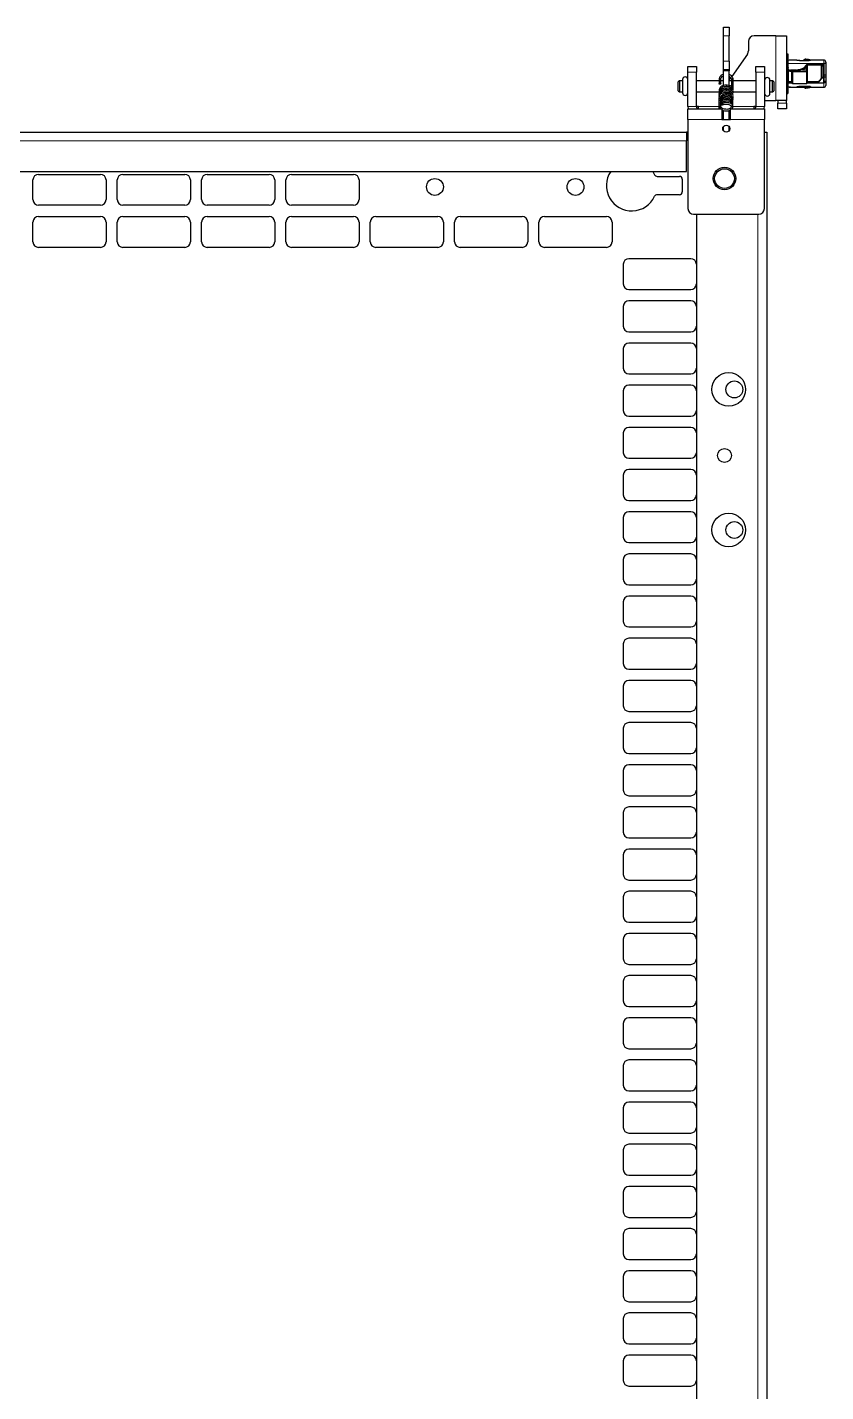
# Model space of a CAD drawing. Header units: millimetres. Extents: x -1039 to 1236, y -456 to 1988.
# Drawn here: x 908.2 to 1192.2, y 1392.1 to 1877.4 of the extents above; entities that cross this region are included whole.
import ezdxf

# ---------------------------------------------------------------- set-up
doc = ezdxf.new("R2010")
doc.units = ezdxf.units.MM

msp = doc.modelspace()

# ---------------------------------------------------------------- linework, layer by layer
at = {"color": 7, "linetype": 'Continuous', "lineweight": 25}
for p, q in [((1155.83, 1877.36), (1157.83, 1877.36)), ((1155.83, 1874.36), (1155.83, 1877.36)), ((1155.83, 1865.36), (1155.83, 1874.36)), ((1157.83, 1877.36), (1157.83, 1874.36)), ((1157.83, 1865.36), (1157.83, 1874.36)), ((1174.43, 1874.36), (1166.73, 1874.36)), ((1174.43, 1874.36), (1178.23, 1874.36)), ((1178.23, 1874.36), (1178.23, 1851.36)), ((1164.73, 1872.36), (1164.73, 1868.99)), ((1155.83, 1862.36), (1155.83, 1865.36)), ((1157.83, 1865.36), (1157.83, 1862.36)), ((1164.37, 1867.85), (1158.81, 1859.9)), ((1178.23, 1867.96), (1178.73, 1867.96)), ((1178.23, 1867.94), (1178.73, 1867.94)), ((1178.73, 1866.14), (1178.23, 1866.14)), ((1178.73, 1864.73), (1178.23, 1864.73)), ((1178.73, 1867.94), (1178.73, 1867.96)), ((1178.73, 1867.94), (1178.73, 1866.14)), ((1178.73, 1864.73), (1178.73, 1866.14)), ((1178.73, 1864.73), (1178.73, 1853.88)), ((1178.93, 1863.86), (1178.73, 1863.86)), ((1179.18, 1865.71), (1178.93, 1865.71)), ((1179.18, 1865.7), (1178.93, 1865.7)), ((1178.93, 1862.63), (1178.93, 1864.47)), ((1179.7, 1865.71), (1179.21, 1865.71)), ((1181.83, 1865.71), (1179.7, 1865.71)), ((1181.86, 1865.71), (1181.83, 1865.71)), ((1181.83, 1865.71), (1181.83, 1865.71)), ((1181.83, 1865.71), (1181.86, 1865.71)), ((1183.03, 1865.6), (1184.23, 1865.6)), ((1183.03, 1865.5), (1186.33, 1865.5)), ((1184.78, 1863.13), (1185.93, 1864.47)), ((1185.93, 1864.09), (1184.78, 1862.76)), ((1185.52, 1862.23), (1185.52, 1863.61)), ((1185.63, 1863.75), (1185.63, 1862.06)), ((1190.73, 1863.86), (1185.73, 1863.86)), ((1185.93, 1864.09), (1185.93, 1864.47)), ((1185.93, 1864.47), (1191.53, 1864.47)), ((1191.53, 1864.09), (1185.93, 1864.09)), ((1191.53, 1865.71), (1186.83, 1865.71)), ((1186.83, 1865.68), (1186.83, 1865.71)), ((1186.83, 1865.68), (1186.83, 1865.62)), ((1191.23, 1863.36), (1190.73, 1863.86)), ((1190.73, 1859.22), (1190.73, 1863.86)), ((1191.73, 1864.66), (1192.23, 1864.66)), ((1191.73, 1860.51), (1191.73, 1864.66)), ((1192.23, 1865.01), (1192.23, 1864.66)), ((1192.23, 1864.66), (1192.23, 1860.51)), ((1141.29, 1858.77), (1141.29, 1854.07)), ((1143.19, 1854.07), (1143.19, 1858.77)), ((1143.23, 1863.36), (1146.23, 1863.36)), ((1143.23, 1861.36), (1143.23, 1863.36)), ((1143.23, 1849.16), (1143.23, 1861.36)), ((1146.23, 1863.36), (1146.23, 1861.36)), ((1146.23, 1849.16), (1146.23, 1861.36)), ((1154.31, 1858.85), (1154.29, 1857.28)), ((1154.89, 1857.27), (1154.91, 1858.84)), ((1155.83, 1862.36), (1157.83, 1862.36)), ((1155.83, 1861.86), (1155.83, 1862.36)), ((1155.83, 1856.61), (1155.83, 1861.86)), ((1157.83, 1862.36), (1157.83, 1861.86)), ((1157.83, 1856.65), (1157.83, 1861.86)), ((1158.45, 1859.38), (1158.33, 1859.22)), ((1158.7, 1858.7), (1158.68, 1856.2)), ((1167.43, 1861.36), (1167.43, 1863.36)), ((1167.43, 1863.36), (1170.43, 1863.36)), ((1167.43, 1861.36), (1167.43, 1849.16)), ((1170.43, 1863.36), (1170.43, 1861.36)), ((1170.43, 1861.36), (1170.43, 1849.16)), ((1178.73, 1861.78), (1179.03, 1861.81)), ((1178.93, 1862.25), (1178.93, 1862.63)), ((1179.2, 1861.88), (1179.03, 1861.83)), ((1179.03, 1857.95), (1179.03, 1861.83)), ((1181.83, 1862.12), (1179.68, 1862.12)), ((1179.68, 1861.75), (1180.23, 1861.75)), ((1180.23, 1861.77), (1180.43, 1861.87)), ((1180.23, 1861.48), (1180.23, 1861.77)), ((1180.23, 1861.48), (1180.43, 1861.58)), ((1180.23, 1857.5), (1180.23, 1861.48)), ((1180.43, 1861.87), (1180.43, 1861.58)), ((1180.43, 1861.87), (1181.83, 1861.87)), ((1180.43, 1861.58), (1180.43, 1857.37)), ((1180.43, 1861.58), (1185.52, 1861.58)), ((1182.03, 1861.87), (1182.87, 1861.93)), ((1183.92, 1862.23), (1185.52, 1862.23)), ((1185.52, 1861.58), (1185.52, 1862.23)), ((1185.52, 1862.23), (1185.63, 1862.06)), ((1185.52, 1857.37), (1185.52, 1861.58)), ((1185.52, 1861.58), (1185.63, 1861.41)), ((1185.63, 1862.06), (1185.63, 1861.41)), ((1185.63, 1861.41), (1185.63, 1857.6)), ((1191.53, 1862.14), (1191.03, 1862.14)), ((1191.03, 1859.59), (1191.03, 1859.44)), ((1191.53, 1859.59), (1191.03, 1859.59)), ((1191.03, 1859.44), (1191.53, 1859.44)), ((1191.23, 1863.36), (1191.23, 1859.56)), ((1191.53, 1863.5), (1191.53, 1862.89)), ((1191.53, 1859.44), (1191.53, 1859.59)), ((1191.73, 1860.51), (1192.23, 1860.51)), ((1191.73, 1859.7), (1191.73, 1860.51)), ((1191.73, 1859.7), (1192.23, 1859.7)), ((1191.73, 1858.09), (1191.73, 1859.7)), ((1192.23, 1860.51), (1192.23, 1859.7)), ((1192.23, 1859.7), (1192.23, 1858.09)), ((1140.28, 1858.26), (1139.78, 1857.97)), ((1139.78, 1854.75), (1139.78, 1857.97)), ((1139.78, 1854.75), (1140.28, 1854.46)), ((1141.29, 1858.26), (1140.28, 1858.26)), ((1140.28, 1858.26), (1140.28, 1854.46)), ((1140.28, 1854.46), (1141.29, 1854.46)), ((1143.23, 1858.26), (1143.19, 1858.26)), ((1143.19, 1854.46), (1143.23, 1854.46)), ((1154.3, 1858.36), (1146.23, 1858.36)), ((1154.3, 1858.26), (1146.23, 1858.26)), ((1146.23, 1854.46), (1154.31, 1854.46)), ((1155.83, 1858.36), (1154.9, 1858.36)), ((1155.83, 1858.26), (1154.9, 1858.26)), ((1158.7, 1858.26), (1157.83, 1858.26)), ((1159.23, 1853.42), (1159.24, 1854)), ((1159.24, 1854.46), (1167.43, 1854.46)), ((1159.29, 1855.13), (1159.25, 1855.54)), ((1159.27, 1855.31), (1159.3, 1858.7)), ((1159.29, 1855.06), (1159.29, 1855.13)), ((1167.43, 1858.26), (1159.3, 1858.26)), ((1170.48, 1858.26), (1170.43, 1858.26)), ((1170.43, 1854.46), (1170.48, 1854.46)), ((1170.48, 1858.56), (1170.48, 1853.86)), ((1172.38, 1853.86), (1172.38, 1858.56)), ((1173.28, 1858.26), (1172.38, 1858.26)), ((1172.38, 1854.46), (1173.28, 1854.46)), ((1173.78, 1857.97), (1173.28, 1858.26)), ((1173.28, 1854.46), (1173.28, 1858.26)), ((1173.28, 1854.46), (1173.78, 1854.75)), ((1173.78, 1857.97), (1173.78, 1854.75)), ((1178.23, 1853.88), (1178.73, 1853.88)), ((1178.73, 1853.88), (1178.73, 1853.79)), ((1180.23, 1857.95), (1178.93, 1857.95)), ((1178.93, 1857.62), (1180.23, 1857.62)), ((1179.18, 1856.09), (1178.93, 1856.09)), ((1179.18, 1856.03), (1178.93, 1856.03)), ((1179.18, 1856.01), (1178.93, 1856.01)), ((1179.7, 1856.01), (1181.83, 1856.01)), ((1179.73, 1856.02), (1179.73, 1856.02)), ((1180.23, 1857.5), (1180.43, 1857.37)), ((1180.43, 1857.37), (1185.52, 1857.37)), ((1181.83, 1856.07), (1181.83, 1856.01)), ((1183.03, 1856.4), (1186.33, 1856.4)), ((1183.03, 1856.23), (1184.06, 1856.23)), ((1183.03, 1856.12), (1184.24, 1856.12)), ((1183.94, 1856.4), (1183.9, 1856.34)), ((1183.9, 1856.33), (1183.9, 1856.34)), ((1184.76, 1855.83), (1184.31, 1856.08)), ((1185.52, 1857.37), (1185.63, 1857.6)), ((1189.53, 1857.95), (1185.63, 1857.95)), ((1185.63, 1857.62), (1189.53, 1857.62)), ((1186.83, 1856.23), (1186.83, 1856.13)), ((1186.83, 1856.01), (1186.83, 1856.13)), ((1186.83, 1856.01), (1191.53, 1856.01)), ((1189.53, 1857.95), (1189.53, 1857.62)), ((1189.53, 1857.62), (1191.53, 1857.62)), ((1191.53, 1857.95), (1191.53, 1858.61)), ((1192.23, 1858.09), (1191.73, 1858.09)), ((1192.23, 1858.09), (1192.23, 1856.71)), ((1147.03, 1849.16), (1146.23, 1849.16)), ((1147.03, 1848.36), (1147.03, 1849.16)), ((1154.34, 1849.39), (1154.24, 1848.98)), ((1154.84, 1848.94), (1154.89, 1849.14)), ((1155.07, 1852.5), (1154.93, 1852.69)), ((1166.63, 1849.16), (1166.63, 1848.36)), ((1167.43, 1849.16), (1166.63, 1849.16)), ((1170.43, 1851.36), (1174.43, 1851.36)), ((1178.23, 1851.36), (1174.43, 1851.36)), ((1175.23, 1851.36), (1175.23, 1850.36)), ((1175.23, 1848.36), (1175.23, 1850.36)), ((1178.23, 1853.79), (1178.73, 1853.79)), ((1178.23, 1853.76), (1178.73, 1853.76)), ((1178.23, 1850.36), (1178.23, 1851.36)), ((1178.23, 1850.36), (1178.23, 1848.36)), ((1178.73, 1853.79), (1178.73, 1853.76)), ((1143.23, 1844.56), (1143.23, 1848.36)), ((1143.23, 1848.36), (1155.33, 1848.36)), ((1143.23, 1844.56), (1143.23, 1812.86)), ((1154.24, 1848.98), (1154.23, 1848.92)), ((1154.83, 1848.87), (1154.84, 1848.94)), ((1155.33, 1848.36), (1155.33, 1844.56)), ((1155.83, 1845.36), (1155.33, 1845.36)), ((1155.33, 1844.56), (1158.33, 1844.56)), ((1155.83, 1844.56), (1155.83, 1847.75)), ((1157.83, 1844.56), (1157.83, 1847.72)), ((1158.33, 1845.36), (1157.83, 1845.36)), ((1158.33, 1848.36), (1170.43, 1848.36)), ((1158.33, 1844.56), (1158.33, 1848.36)), ((1170.43, 1848.36), (1170.43, 1844.56)), ((1170.43, 1812.86), (1170.43, 1844.56)), ((1178.23, 1848.36), (1175.23, 1848.36)), ((313.73, 1840.07), (1142.73, 1840.07)), ((1142.73, 1840.07), (1142.73, 1836.97)), ((1143.23, 1840.06), (1142.73, 1840.06)), ((1155.83, 1840.56), (1155.83, 1842.06)), ((1157.83, 1840.56), (1157.83, 1842.06)), ((1170.43, 1840.06), (1171.23, 1840.06)), ((1171.23, 1840.06), (1171.23, -242.94)), ((1142.73, 1826.07), (1142.73, 1836.97)), ((313.73, 1826.07), (1142.73, 1826.07)), ((912.23, 1825.06), (934.23, 1825.06)), ((942.23, 1825.06), (964.23, 1825.06)), ((972.23, 1825.06), (994.23, 1825.06)), ((1002.23, 1825.06), (1024.23, 1825.06)), ((1130.71, 1826.07), (1131.38, 1824.9)), ((910.23, 1816.06), (910.23, 1823.06)), ((936.23, 1823.06), (936.23, 1816.06)), ((940.23, 1816.06), (940.23, 1823.06)), ((966.23, 1823.06), (966.23, 1816.06)), ((970.23, 1816.06), (970.23, 1823.06)), ((996.23, 1823.06), (996.23, 1816.06)), ((1000.23, 1816.06), (1000.23, 1823.06)), ((1026.23, 1823.06), (1026.23, 1816.06)), ((1132.28, 1824.32), (1140.23, 1824.32)), ((1141.23, 1823.32), (1141.23, 1818.82)), ((1140.23, 1817.82), (1132.28, 1817.82)), ((934.23, 1814.06), (912.23, 1814.06)), ((964.23, 1814.06), (942.23, 1814.06)), ((994.23, 1814.06), (972.23, 1814.06)), ((1024.23, 1814.06), (1002.23, 1814.06)), ((1145.23, 1810.86), (1168.43, 1810.86)), ((1146.23, 1810.86), (1146.23, -242.94)), ((910.23, 1801.06), (910.23, 1808.06)), ((912.23, 1810.06), (934.23, 1810.06)), ((936.23, 1808.06), (936.23, 1801.06)), ((940.23, 1801.06), (940.23, 1808.06)), ((942.23, 1810.06), (964.23, 1810.06)), ((966.23, 1808.06), (966.23, 1801.06)), ((970.23, 1801.06), (970.23, 1808.06)), ((972.23, 1810.06), (994.23, 1810.06)), ((996.23, 1808.06), (996.23, 1801.06)), ((1000.23, 1801.06), (1000.23, 1808.06)), ((1002.23, 1810.06), (1024.23, 1810.06)), ((1026.23, 1808.06), (1026.23, 1801.06)), ((1030.23, 1801.06), (1030.23, 1808.06)), ((1032.23, 1810.06), (1054.23, 1810.06)), ((1056.23, 1808.06), (1056.23, 1801.06)), ((1060.23, 1801.06), (1060.23, 1808.06)), ((1062.23, 1810.06), (1084.23, 1810.06)), ((1086.23, 1808.06), (1086.23, 1801.06)), ((1090.23, 1801.06), (1090.23, 1808.06)), ((1092.23, 1810.06), (1114.23, 1810.06)), ((1116.23, 1808.06), (1116.23, 1801.06)), ((934.23, 1799.06), (912.23, 1799.06)), ((964.23, 1799.06), (942.23, 1799.06)), ((994.23, 1799.06), (972.23, 1799.06)), ((1024.23, 1799.06), (1002.23, 1799.06)), ((1054.23, 1799.06), (1032.23, 1799.06)), ((1084.23, 1799.06), (1062.23, 1799.06)), ((1114.23, 1799.06), (1092.23, 1799.06)), ((1120.23, 1793.06), (1120.23, 1786.06)), ((1144.23, 1795.06), (1122.23, 1795.06)), ((1122.23, 1784.06), (1144.23, 1784.06)), ((1120.23, 1778.06), (1120.23, 1771.06)), ((1144.23, 1780.06), (1122.23, 1780.06)), ((1122.23, 1769.06), (1144.23, 1769.06)), ((1120.23, 1763.06), (1120.23, 1756.06)), ((1144.23, 1765.06), (1122.23, 1765.06)), ((1122.23, 1754.06), (1144.23, 1754.06)), ((1120.23, 1748.06), (1120.23, 1741.06)), ((1144.23, 1750.06), (1122.23, 1750.06)), ((1122.23, 1739.06), (1144.23, 1739.06)), ((1120.23, 1733.06), (1120.23, 1726.06)), ((1144.23, 1735.06), (1122.23, 1735.06)), ((1122.23, 1724.06), (1144.23, 1724.06)), ((1120.23, 1718.06), (1120.23, 1711.06)), ((1144.23, 1720.06), (1122.23, 1720.06)), ((1122.23, 1709.06), (1144.23, 1709.06)), ((1144.23, 1705.06), (1122.23, 1705.06)), ((1120.23, 1703.06), (1120.23, 1696.06)), ((1122.23, 1694.06), (1144.23, 1694.06)), ((1144.23, 1690.06), (1122.23, 1690.06)), ((1120.23, 1688.06), (1120.23, 1681.06)), ((1122.23, 1679.06), (1144.23, 1679.06)), ((1144.23, 1675.06), (1122.23, 1675.06)), ((1120.23, 1673.06), (1120.23, 1666.06)), ((1122.23, 1664.06), (1144.23, 1664.06)), ((1144.23, 1660.06), (1122.23, 1660.06)), ((1120.23, 1658.06), (1120.23, 1651.06)), ((1122.23, 1649.06), (1144.23, 1649.06)), ((1120.23, 1643.06), (1120.23, 1636.06)), ((1144.23, 1645.06), (1122.23, 1645.06)), ((1122.23, 1634.06), (1144.23, 1634.06)), ((1120.23, 1628.06), (1120.23, 1621.06)), ((1144.23, 1630.06), (1122.23, 1630.06)), ((1122.23, 1619.06), (1144.23, 1619.06)), ((1120.23, 1613.06), (1120.23, 1606.06)), ((1144.23, 1615.06), (1122.23, 1615.06)), ((1122.23, 1604.06), (1144.23, 1604.06)), ((1120.23, 1598.06), (1120.23, 1591.06)), ((1144.23, 1600.06), (1122.23, 1600.06)), ((1122.23, 1589.06), (1144.23, 1589.06)), ((1120.23, 1583.06), (1120.23, 1576.06)), ((1144.23, 1585.06), (1122.23, 1585.06)), ((1122.23, 1574.06), (1144.23, 1574.06)), ((1120.23, 1568.06), (1120.23, 1561.06)), ((1144.23, 1570.06), (1122.23, 1570.06)), ((1122.23, 1559.06), (1144.23, 1559.06)), ((1120.23, 1553.06), (1120.23, 1546.06)), ((1144.23, 1555.06), (1122.23, 1555.06)), ((1122.23, 1544.06), (1144.23, 1544.06)), ((1144.23, 1540.06), (1122.23, 1540.06)), ((1120.23, 1538.06), (1120.23, 1531.06)), ((1122.23, 1529.06), (1144.23, 1529.06)), ((1144.23, 1525.06), (1122.23, 1525.06)), ((1120.23, 1523.06), (1120.23, 1516.06)), ((1122.23, 1514.06), (1144.23, 1514.06)), ((1144.23, 1510.06), (1122.23, 1510.06)), ((1120.23, 1508.06), (1120.23, 1501.06)), ((1122.23, 1499.06), (1144.23, 1499.06)), ((1144.23, 1495.06), (1122.23, 1495.06)), ((1120.23, 1493.06), (1120.23, 1486.06)), ((1122.23, 1484.06), (1144.23, 1484.06)), ((1120.23, 1478.06), (1120.23, 1471.06)), ((1144.23, 1480.06), (1122.23, 1480.06)), ((1122.23, 1469.06), (1144.23, 1469.06)), ((1120.23, 1463.06), (1120.23, 1456.06)), ((1144.23, 1465.06), (1122.23, 1465.06)), ((1122.23, 1454.06), (1144.23, 1454.06)), ((1120.23, 1448.06), (1120.23, 1441.06)), ((1144.23, 1450.06), (1122.23, 1450.06)), ((1122.23, 1439.06), (1144.23, 1439.06)), ((1120.23, 1433.06), (1120.23, 1426.06)), ((1144.23, 1435.06), (1122.23, 1435.06)), ((1122.23, 1424.06), (1144.23, 1424.06)), ((1120.23, 1418.06), (1120.23, 1411.06)), ((1144.23, 1420.06), (1122.23, 1420.06)), ((1122.23, 1409.06), (1144.23, 1409.06)), ((1120.23, 1403.06), (1120.23, 1396.06)), ((1144.23, 1405.06), (1122.23, 1405.06)), ((1122.23, 1394.06), (1144.23, 1394.06))]:
    msp.add_line(p, q, dxfattribs=at)
at = {"color": 8, "linetype": 'Continuous', "lineweight": 18}
for p, q in [((1157.83, 1874.36), (1155.83, 1874.36)), ((1174.43, 1874.36), (1174.43, 1851.36)), ((1155.83, 1865.36), (1157.83, 1865.36)), ((1178.93, 1865.7), (1178.93, 1864.47)), ((1178.93, 1864.47), (1185.93, 1864.47)), ((1179.18, 1865.7), (1179.18, 1865.71)), ((1183.03, 1865.6), (1183.03, 1865.5)), ((1184.31, 1865.64), (1184.39, 1865.5)), ((1191.53, 1863.77), (1190.82, 1863.77)), ((1191.53, 1864.47), (1191.53, 1865.71)), ((1191.53, 1863.77), (1191.53, 1864.09)), ((1146.23, 1861.36), (1143.23, 1861.36)), ((1157.83, 1861.86), (1155.83, 1861.86)), ((1170.43, 1861.36), (1167.43, 1861.36)), ((1179.68, 1862.12), (1179.68, 1861.75)), ((1181.83, 1861.87), (1181.83, 1862.12)), ((1182.03, 1862.14), (1182.03, 1861.87)), ((1184.78, 1862.76), (1184.78, 1863.13)), ((1158.8, 1854.97), (1158.83, 1854.95)), ((1178.93, 1857.62), (1178.93, 1856.09)), ((1178.93, 1856.03), (1178.93, 1856.01)), ((1179.18, 1856.03), (1179.18, 1856.09)), ((1183.03, 1856.4), (1183.03, 1856.23)), ((1191.53, 1856.01), (1191.53, 1857.62)), ((1146.23, 1849.16), (1143.23, 1849.16)), ((1154.26, 1849.16), (1147.03, 1849.16)), ((1166.63, 1849.16), (1159.23, 1849.16)), ((1167.43, 1849.16), (1170.43, 1849.16)), ((1175.23, 1850.36), (1178.23, 1850.36)), ((1155.33, 1844.56), (1143.23, 1844.56)), ((1154.52, 1848.38), (1154.63, 1848.36)), ((1170.43, 1844.56), (1158.33, 1844.56)), ((313.73, 1836.97), (1142.73, 1836.97)), ((1168.13, 1810.86), (1168.13, -242.94))]:
    msp.add_line(p, q, dxfattribs=at)
at = {"color": 7, "linetype": 'Continuous', "lineweight": 25, "flags": 128}
for points in [[(1178.73, 1864.12), (1178.79, 1864.1), (1178.93, 1864.09)], [(1191.53, 1864.47), (1191.67, 1864.46), (1191.73, 1864.44)], [(1191.73, 1863.38), (1191.73, 1863.4), (1191.72, 1863.42), (1191.7, 1863.44), (1191.67, 1863.46), (1191.64, 1863.48), (1191.61, 1863.49), (1191.57, 1863.5), (1191.53, 1863.5)], [(1154.6, 1857.46), (1154.72, 1857.44), (1154.81, 1857.4), (1154.87, 1857.34), (1154.89, 1857.26), (1154.86, 1857.19), (1154.79, 1857.14), (1154.69, 1857.1), (1154.58, 1857.09), (1154.46, 1857.11), (1154.37, 1857.15), (1154.31, 1857.21), (1154.29, 1857.28), (1154.32, 1857.35), (1154.39, 1857.41), (1154.49, 1857.45), (1154.6, 1857.46)], [(1158.87, 1855.23), (1158.96, 1855.22), (1159.07, 1855.25), (1159.17, 1855.31), (1159.23, 1855.4), (1159.25, 1855.49), (1159.23, 1855.58), (1159.17, 1855.64), (1159.07, 1855.69), (1158.96, 1855.69), (1158.96, 1855.69)], [(1178.73, 1857.93), (1178.79, 1857.94), (1178.93, 1857.95)], [(1191.73, 1858.35), (1191.73, 1858.33), (1191.72, 1858.3), (1191.7, 1858.28), (1191.67, 1858.26), (1191.64, 1858.25), (1191.61, 1858.24), (1191.57, 1858.23), (1191.53, 1858.23)], [(1143.23, 1849.16), (1143.3, 1848.42), (1143.32, 1848.36)], [(1159.17, 1849.87), (1159.24, 1850.19), (1159.02, 1850.78), (1158.58, 1851.21), (1158.13, 1851.45), (1157.49, 1851.62), (1156.56, 1851.65), (1155.97, 1851.52), (1155.33, 1851.21), (1155.03, 1850.96), (1154.82, 1850.63), (1154.75, 1850.3), (1154.79, 1850.06), (1154.79, 1850.06)], [(1156.85, 1853.13), (1156.85, 1853.17), (1156.85, 1853.23)], [(1170.35, 1848.36), (1170.36, 1848.42), (1170.43, 1849.16)]]:
    msp.add_lwpolyline(points, dxfattribs=at)
at = {"color": 8, "linetype": 'Continuous', "lineweight": 18, "flags": 128}
for points in [[(1154.31, 1858.85), (1154.31, 1858.85), (1154.33, 1858.92), (1154.4, 1858.98), (1154.5, 1859.02), (1154.62, 1859.03)], [(1154.62, 1859.03), (1154.73, 1859.01), (1154.83, 1858.97), (1154.89, 1858.9), (1154.91, 1858.84)], [(1159.01, 1858.88), (1158.9, 1858.87), (1158.8, 1858.84), (1158.73, 1858.78), (1158.7, 1858.71), (1158.7, 1858.7)], [(1159.3, 1858.7), (1159.28, 1858.76), (1159.22, 1858.82), (1159.13, 1858.87), (1159.01, 1858.88)], [(1154.38, 1848.36), (1154.4, 1848.37), (1154.52, 1848.38)]]:
    msp.add_lwpolyline(points, dxfattribs=at)
at = {"color": 7, "linetype": 'Continuous', "lineweight": 25}
for centre, radius in [((1156.83, 1841.31), 1.25), ((1156.23, 1823.56), 4), ((1156.23, 1823.56), 3.5), ((1053.23, 1820.57), 3), ((1103.23, 1820.57), 3), ((1157.73, 1748.56), 6), ((1159.73, 1748.56), 3), ((1156.23, 1725.06), 2.5), ((1157.73, 1698.56), 6), ((1159.73, 1698.56), 3)]:
    msp.add_circle(centre, radius, dxfattribs=at)
for centre, radius, start, end in [((1166.73, 1872.36), 2, 90, 180), ((1162.73, 1868.99), 2, 325.008, 0), ((1178.93, 1865.91), 0.2, 180.0002, 270.0002), ((1178.93, 1865.9), 0.2, 180.0893, 270.0891), ((1178.91, 1864.65), 0.18, 189.6369, 277.1443), ((1191.53, 1865.01), 0.7, 0, 90), ((1191.55, 1863.92), 0.18, 9.6369, 97.1443), ((1191.56, 1863.6), 0.177, 13.4486, 98.9562), ((1142.24, 1858.77), 0.95, 0, 180), ((1156.69, 1860.36), 2, 304.796, 325.008), ((1171.43, 1858.56), 0.95, 0, 180), ((1179.58, 1862.78), 0.665, 193.4486, 278.9562), ((1179.58, 1862.41), 0.665, 193.4486, 278.9562), ((1181.83, 1863.23), 1.1, 269.9618, 280.1433), ((1142.24, 1854.07), 0.95, 180, 0), ((1171.43, 1853.86), 0.95, 180, 0), ((1178.9, 1857.44), 0.177, 81.0438, 166.5514), ((1178.93, 1855.9), 0.198, 89.5221, 179.514), ((1178.93, 1855.83), 0.2, 89.9109, 179.9107), ((1178.93, 1855.81), 0.2, 89.9998, 179.9998), ((1191.56, 1858.13), 0.177, 261.0438, 346.5514), ((1191.63, 1858.23), 0.62, 261.0438, 346.5514), ((1191.53, 1856.71), 0.7, 270, 0), ((1147.03, 1849.16), 0.8, 180, 270), ((1166.63, 1849.16), 0.8, 270, 0), ((912.23, 1823.06), 2, 90, 180), ((934.23, 1823.06), 2, 0, 90), ((942.23, 1823.06), 2, 90, 180), ((964.23, 1823.06), 2, 0, 90), ((972.23, 1823.06), 2, 90, 180), ((994.23, 1823.06), 2, 0, 90), ((1002.23, 1823.06), 2, 90, 180), ((1024.23, 1823.06), 2, 0, 90), ((1123.23, 1821.07), 9, 146.251, 334.8493), ((1132.28, 1825.32), 1, 205.1507, 270), ((1140.23, 1823.32), 1, 0, 90), ((912.23, 1816.06), 2, 180, 270), ((934.23, 1816.06), 2, 270, 0), ((942.23, 1816.06), 2, 180, 270), ((964.23, 1816.06), 2, 270, 0), ((972.23, 1816.06), 2, 180, 270), ((994.23, 1816.06), 2, 270, 0), ((1002.23, 1816.06), 2, 180, 270), ((1024.23, 1816.06), 2, 270, 0), ((1132.28, 1816.82), 1, 90, 154.8493), ((1140.23, 1818.82), 1, 270, 0), ((1145.23, 1812.86), 2, 180, 270), ((1168.43, 1812.86), 2, 270, 0), ((912.23, 1808.06), 2, 90, 180), ((934.23, 1808.06), 2, 0, 90), ((942.23, 1808.06), 2, 90, 180), ((964.23, 1808.06), 2, 0, 90), ((972.23, 1808.06), 2, 90, 180), ((994.23, 1808.06), 2, 0, 90), ((1002.23, 1808.06), 2, 90, 180), ((1024.23, 1808.06), 2, 0, 90), ((1032.23, 1808.06), 2, 90, 180), ((1054.23, 1808.06), 2, 0, 90), ((1062.23, 1808.06), 2, 90, 180), ((1084.23, 1808.06), 2, 0, 90), ((1092.23, 1808.06), 2, 90, 180), ((1114.23, 1808.06), 2, 0, 90), ((912.23, 1801.06), 2, 180, 270), ((934.23, 1801.06), 2, 270, 0), ((942.23, 1801.06), 2, 180, 270), ((964.23, 1801.06), 2, 270, 0), ((972.23, 1801.06), 2, 180, 270), ((994.23, 1801.06), 2, 270, 0), ((1002.23, 1801.06), 2, 180, 270), ((1024.23, 1801.06), 2, 270, 0), ((1032.23, 1801.06), 2, 180, 270), ((1054.23, 1801.06), 2, 270, 0), ((1062.23, 1801.06), 2, 180, 270), ((1084.23, 1801.06), 2, 270, 0), ((1092.23, 1801.06), 2, 180, 270), ((1114.23, 1801.06), 2, 270, 0), ((1122.23, 1793.06), 2, 90, 180), ((1144.23, 1793.06), 2, 0, 90), ((1122.23, 1786.06), 2, 180, 270), ((1144.23, 1786.06), 2, 270, 0), ((1122.23, 1778.06), 2, 90, 180), ((1144.23, 1778.06), 2, 0, 90), ((1122.23, 1771.06), 2, 180, 270), ((1144.23, 1771.06), 2, 270, 0), ((1122.23, 1763.06), 2, 90, 180), ((1144.23, 1763.06), 2, 0, 90), ((1122.23, 1756.06), 2, 180, 270), ((1144.23, 1756.06), 2, 270, 0), ((1122.23, 1748.06), 2, 90, 180), ((1144.23, 1748.06), 2, 0, 90), ((1122.23, 1741.06), 2, 180, 270), ((1144.23, 1741.06), 2, 270, 0), ((1122.23, 1733.06), 2, 90, 180), ((1144.23, 1733.06), 2, 0, 90), ((1122.23, 1726.06), 2, 180, 270), ((1144.23, 1726.06), 2, 270, 0), ((1122.23, 1718.06), 2, 90, 180), ((1144.23, 1718.06), 2, 0, 90), ((1122.23, 1711.06), 2, 180, 270), ((1144.23, 1711.06), 2, 270, 0), ((1122.23, 1703.06), 2, 90, 180), ((1144.23, 1703.06), 2, 0, 90), ((1122.23, 1696.06), 2, 180, 270), ((1144.23, 1696.06), 2, 270, 0), ((1122.23, 1688.06), 2, 90, 180), ((1144.23, 1688.06), 2, 0, 90), ((1122.23, 1681.06), 2, 180, 270), ((1144.23, 1681.06), 2, 270, 0), ((1122.23, 1673.06), 2, 90, 180), ((1144.23, 1673.06), 2, 0, 90), ((1122.23, 1666.06), 2, 180, 270), ((1144.23, 1666.06), 2, 270, 0), ((1122.23, 1658.06), 2, 90, 180), ((1144.23, 1658.06), 2, 0, 90), ((1122.23, 1651.06), 2, 180, 270), ((1144.23, 1651.06), 2, 270, 0), ((1122.23, 1643.06), 2, 90, 180), ((1144.23, 1643.06), 2, 0, 90), ((1122.23, 1636.06), 2, 180, 270), ((1144.23, 1636.06), 2, 270, 0), ((1122.23, 1628.06), 2, 90, 180), ((1144.23, 1628.06), 2, 0, 90), ((1122.23, 1621.06), 2, 180, 270), ((1144.23, 1621.06), 2, 270, 0), ((1122.23, 1613.06), 2, 90, 180), ((1144.23, 1613.06), 2, 0, 90), ((1122.23, 1606.06), 2, 180, 270), ((1144.23, 1606.06), 2, 270, 0), ((1122.23, 1598.06), 2, 90, 180), ((1144.23, 1598.06), 2, 0, 90), ((1122.23, 1591.06), 2, 180, 270), ((1144.23, 1591.06), 2, 270, 0), ((1122.23, 1583.06), 2, 90, 180), ((1144.23, 1583.06), 2, 0, 90), ((1122.23, 1576.06), 2, 180, 270), ((1144.23, 1576.06), 2, 270, 0), ((1122.23, 1568.06), 2, 90, 180), ((1144.23, 1568.06), 2, 0, 90), ((1122.23, 1561.06), 2, 180, 270), ((1144.23, 1561.06), 2, 270, 0), ((1122.23, 1553.06), 2, 90, 180), ((1144.23, 1553.06), 2, 0, 90), ((1122.23, 1546.06), 2, 180, 270), ((1144.23, 1546.06), 2, 270, 0), ((1122.23, 1538.06), 2, 90, 180), ((1144.23, 1538.06), 2, 0, 90), ((1122.23, 1531.06), 2, 180, 270), ((1144.23, 1531.06), 2, 270, 0), ((1122.23, 1523.06), 2, 90, 180), ((1144.23, 1523.06), 2, 0, 90), ((1122.23, 1516.06), 2, 180, 270), ((1144.23, 1516.06), 2, 270, 0), ((1122.23, 1508.06), 2, 90, 180), ((1144.23, 1508.06), 2, 0, 90), ((1122.23, 1501.06), 2, 180, 270), ((1144.23, 1501.06), 2, 270, 0), ((1122.23, 1493.06), 2, 90, 180), ((1144.23, 1493.06), 2, 0, 90), ((1122.23, 1486.06), 2, 180, 270), ((1144.23, 1486.06), 2, 270, 0), ((1122.23, 1478.06), 2, 90, 180), ((1144.23, 1478.06), 2, 0, 90), ((1122.23, 1471.06), 2, 180, 270), ((1144.23, 1471.06), 2, 270, 0), ((1122.23, 1463.06), 2, 90, 180), ((1144.23, 1463.06), 2, 0, 90), ((1122.23, 1456.06), 2, 180, 270), ((1144.23, 1456.06), 2, 270, 0), ((1122.23, 1448.06), 2, 90, 180), ((1144.23, 1448.06), 2, 0, 90), ((1122.23, 1441.06), 2, 180, 270), ((1144.23, 1441.06), 2, 270, 0), ((1122.23, 1433.06), 2, 90, 180), ((1144.23, 1433.06), 2, 0, 90), ((1122.23, 1426.06), 2, 180, 270), ((1144.23, 1426.06), 2, 270, 0), ((1122.23, 1418.06), 2, 90, 180), ((1144.23, 1418.06), 2, 0, 90), ((1122.23, 1411.06), 2, 180, 270), ((1144.23, 1411.06), 2, 270, 0), ((1122.23, 1403.06), 2, 90, 180), ((1144.23, 1403.06), 2, 0, 90), ((1122.23, 1396.06), 2, 180, 270), ((1144.23, 1396.06), 2, 270, 0)]:
    msp.add_arc(centre, radius, start, end, dxfattribs=at)
at = {"color": 8, "linetype": 'Continuous', "lineweight": 18}
for centre, radius, start, end in [((1159.06, 1855.15), 0.229, 291.7919, 352.7975), ((1151.17, 1853.61), 5.71, 355.3711, 1.0159), ((1154.51, 1848.93), 0.273, 182.9662, 275.045), ((1154.51, 1848.99), 0.273, 182.9398, 275.0476), ((1154.57, 1848.99), 0.269, 261.9044, 347.8166), ((1154.57, 1848.93), 0.269, 261.8434, 348.5152)]:
    msp.add_arc(centre, radius, start, end, dxfattribs=at)
at = {"color": 7, "linetype": 'Continuous', "lineweight": 25}
msp.add_ellipse((1181.83, 1862.05), major_axis=(0.75, 0), ratio=0.240455, start_param=4.712389, end_param=4.975032, dxfattribs=at)
for points, knots in [([(1179.7, 1865.71), (1179.7, 1865.71), (1179.69, 1865.71), (1179.62, 1865.71), (1179.48, 1865.7), (1179.32, 1865.7), (1179.22, 1865.7), (1179.18, 1865.7)], [0, 0, 0, 0, 0.019653, 0.287101, 0.553656, 0.820603, 1, 1, 1, 1]), ([(1183.03, 1865.5), (1182.9, 1865.5), (1182.63, 1865.51), (1182.27, 1865.57), (1182, 1865.64), (1181.85, 1865.69), (1181.84, 1865.7), (1181.83, 1865.71)], [0, 0, 0, 0, 0.2132377, 0.4264897, 0.6391595, 0.8495978, 1, 1, 1, 1]), ([(1181.9, 1865.71), (1181.95, 1865.7), (1182.06, 1865.68), (1182.37, 1865.64), (1182.7, 1865.61), (1182.93, 1865.6), (1183.03, 1865.6)], [0, 0, 0, 0, 0.270612, 0.537, 0.805108, 1, 1, 1, 1]), ([(1184.06, 1865.5), (1184.08, 1865.51), (1184.13, 1865.54), (1184.22, 1865.59), (1184.29, 1865.63), (1184.31, 1865.64)], [0, 0, 0, 0, 0.230769, 0.769777, 1, 1, 1, 1]), ([(1186.83, 1865.68), (1186.33, 1865.8), (1185.66, 1865.96), (1184.77, 1865.96), (1184.46, 1865.75), (1184.31, 1865.64)], [0, 0, 0, 0, 0.5876932, 0.7908183, 1, 1, 1, 1]), ([(1185.29, 1865.96), (1185.12, 1865.96), (1184.76, 1865.97), (1184.46, 1865.76), (1184.31, 1865.65)], [0, 0, 0, 0, 0.481496, 1, 1, 1, 1]), ([(1186.83, 1865.71), (1186.44, 1865.77), (1185.88, 1865.85), (1185.27, 1865.98), (1184.94, 1866), (1184.8, 1865.92), (1184.73, 1865.88)], [0, 0, 0, 0, 0.53039, 0.769058, 0.884473, 1, 1, 1, 1]), ([(1186.83, 1865.62), (1186.83, 1865.61), (1186.81, 1865.59), (1186.73, 1865.55), (1186.6, 1865.52), (1186.46, 1865.5), (1186.37, 1865.5), (1186.33, 1865.5)], [0, 0, 0, 0, 0.2143729, 0.4287785, 0.6425919, 0.8566662, 1, 1, 1, 1]), ([(1191.53, 1863.77), (1191.53, 1863.49), (1191.53, 1862.99), (1191.53, 1862.4), (1191.53, 1862.14)], [0, 0, 0, 0, 0.559785, 1, 1, 1, 1]), ([(1155.83, 1860.66), (1155.57, 1860.55), (1155.04, 1860.33), (1154.51, 1859.73), (1154.32, 1859.2), (1154.31, 1858.91), (1154.31, 1858.85)], [0, 0, 0, 0, 0.313755, 0.630402, 0.918755, 1, 1, 1, 1]), ([(1154.91, 1858.84), (1154.91, 1858.93), (1154.94, 1859.2), (1155.18, 1859.6), (1155.53, 1859.92), (1155.79, 1859.99), (1155.83, 1860)], [0, 0, 0, 0, 0.187513, 0.58462, 0.925854, 1, 1, 1, 1]), ([(1159.3, 1858.7), (1159.29, 1858.83), (1159.27, 1859.21), (1158.97, 1859.79), (1158.46, 1860.31), (1158.02, 1860.49), (1157.83, 1860.56)], [0, 0, 0, 0, 0.173984, 0.477689, 0.784497, 1, 1, 1, 1]), ([(1157.83, 1859.92), (1157.98, 1859.83), (1158.32, 1859.63), (1158.64, 1859.19), (1158.68, 1858.86), (1158.7, 1858.7)], [0, 0, 0, 0, 0.289046, 0.64994, 1, 1, 1, 1]), ([(1178.73, 1863.09), (1178.73, 1863.08), (1178.73, 1863.07), (1178.75, 1863.04), (1178.79, 1863.02), (1178.86, 1863.01), (1178.91, 1863), (1178.93, 1863)], [0, 0, 0, 0, 0.195302, 0.377541, 0.538909, 0.761383, 1, 1, 1, 1]), ([(1178.73, 1861.96), (1178.73, 1861.95), (1178.73, 1861.94), (1178.75, 1861.92), (1178.79, 1861.91), (1178.86, 1861.92), (1178.97, 1861.93), (1179.04, 1861.95), (1179.09, 1861.96)], [0, 0, 0, 0, 0.129275, 0.249903, 0.356716, 0.517646, 0.689604, 1, 1, 1, 1]), ([(1184.78, 1863.13), (1184.61, 1862.98), (1184.26, 1862.69), (1183.27, 1862.37), (1182.51, 1862.23), (1182.03, 1862.14)], [0, 0, 0, 0, 0.254027, 0.526591, 1, 1, 1, 1]), ([(1184.78, 1862.76), (1184.66, 1862.65), (1184.41, 1862.42), (1183.75, 1862.14), (1183.21, 1862.01), (1182.87, 1861.93)], [0, 0, 0, 0, 0.2618087, 0.5336284, 1, 1, 1, 1]), ([(1189.53, 1857.95), (1189.81, 1858.23), (1190.31, 1858.73), (1190.81, 1859.33), (1191.03, 1859.59)], [0, 0, 0, 0, 0.559868, 1, 1, 1, 1]), ([(1189.53, 1857.62), (1189.81, 1857.93), (1190.31, 1858.5), (1190.81, 1859.15), (1191.03, 1859.44)], [0, 0, 0, 0, 0.559911, 1, 1, 1, 1]), ([(1191.53, 1857.62), (1191.53, 1857.93), (1191.53, 1858.5), (1191.53, 1859.15), (1191.53, 1859.44)], [0, 0, 0, 0, 0.559866, 1, 1, 1, 1]), ([(1158.79, 1854.49), (1158.79, 1854.51), (1158.77, 1854.66), (1158.51, 1854.85), (1158.1, 1855.05), (1157.52, 1855.21), (1156.76, 1855.28), (1155.91, 1855.15), (1155.21, 1854.87), (1154.67, 1854.47), (1154.33, 1853.94), (1154.21, 1853.47), (1154.32, 1853.23), (1154.33, 1853.19)], [0, 0, 0, 0, 0.014056, 0.109484, 0.193924, 0.263851, 0.388535, 0.515545, 0.628903, 0.730393, 0.846289, 0.974604, 1, 1, 1, 1]), ([(1158.78, 1853.98), (1158.78, 1854), (1158.76, 1854.16), (1158.5, 1854.35), (1158.09, 1854.55), (1157.51, 1854.7), (1156.75, 1854.77), (1155.91, 1854.64), (1155.21, 1854.35), (1154.66, 1853.95), (1154.32, 1853.43), (1154.21, 1852.96), (1154.31, 1852.72), (1154.33, 1852.68)], [0, 0, 0, 0, 0.014192, 0.109672, 0.194136, 0.264066, 0.388852, 0.51592, 0.629291, 0.730867, 0.846829, 0.97517, 1, 1, 1, 1]), ([(1158.8, 1855.48), (1158.8, 1855.51), (1158.79, 1855.67), (1158.53, 1855.87), (1158.12, 1856.07), (1157.54, 1856.23), (1156.78, 1856.3), (1155.93, 1856.17), (1155.23, 1855.89), (1154.69, 1855.49), (1154.34, 1854.97), (1154.22, 1854.5), (1154.33, 1854.25), (1154.34, 1854.21)], [0, 0, 0, 0, 0.0191592, 0.1139639, 0.1978974, 0.2674358, 0.3912397, 0.5174401, 0.6301545, 0.7309213, 0.8460571, 0.9736181, 1, 1, 1, 1]), ([(1158.81, 1854.91), (1158.8, 1854.96), (1158.79, 1855.14), (1158.52, 1855.36), (1158.11, 1855.56), (1157.53, 1855.72), (1156.77, 1855.79), (1155.92, 1855.66), (1155.22, 1855.38), (1154.68, 1854.98), (1154.34, 1854.45), (1154.22, 1853.99), (1154.32, 1853.74), (1154.34, 1853.7)], [0, 0, 0, 0, 0.035504, 0.128793, 0.211362, 0.279755, 0.40161, 0.525783, 0.636647, 0.735831, 0.849127, 0.974607, 1, 1, 1, 1]), ([(1158.77, 1853.47), (1158.77, 1853.49), (1158.75, 1853.65), (1158.49, 1853.84), (1158.08, 1854.04), (1157.5, 1854.19), (1156.75, 1854.26), (1155.9, 1854.13), (1155.2, 1853.84), (1154.66, 1853.44), (1154.31, 1852.91), (1154.21, 1852.39), (1154.35, 1852.09), (1154.39, 1851.99)], [0, 0, 0, 0, 0.0138378, 0.1060981, 0.1876911, 0.2552302, 0.3758402, 0.4986138, 0.6081143, 0.7062953, 0.8183474, 0.9423196, 1, 1, 1, 1]), ([(1158.83, 1855.85), (1158.83, 1855.92), (1158.82, 1856.14), (1158.54, 1856.38), (1158.13, 1856.58), (1157.55, 1856.74), (1156.79, 1856.81), (1155.94, 1856.68), (1155.24, 1856.4), (1154.69, 1856), (1154.35, 1855.48), (1154.23, 1855.01), (1154.33, 1854.76), (1154.35, 1854.72)], [0, 0, 0, 0, 0.051623, 0.143227, 0.224349, 0.291572, 0.411166, 0.533116, 0.642072, 0.739409, 0.850657, 0.973952, 1, 1, 1, 1]), ([(1159.1, 1854.19), (1159.15, 1854.26), (1159.34, 1854.52), (1159.28, 1854.81), (1159.25, 1855.02)], [0, 0, 0, 0, 0.278002, 1, 1, 1, 1]), ([(1159.1, 1853.68), (1159.15, 1853.75), (1159.33, 1854.01), (1159.28, 1854.3), (1159.24, 1854.51)], [0, 0, 0, 0, 0.281853, 1, 1, 1, 1]), ([(1159.27, 1854.91), (1159.27, 1854.91), (1159.27, 1854.92), (1159.27, 1854.94), (1159.28, 1854.98), (1159.28, 1855.03), (1159.29, 1855.06)], [0, 0, 0, 0, 0.033007, 0.16043, 0.372996, 1, 1, 1, 1]), ([(1179.18, 1856.09), (1179.24, 1856.09), (1179.37, 1856.09), (1179.53, 1856.07), (1179.66, 1856.05), (1179.72, 1856.04), (1179.73, 1856.03), (1179.73, 1856.02)], [0, 0, 0, 0, 0.214393, 0.428789, 0.643061, 0.856854, 1, 1, 1, 1]), ([(1179.73, 1856.02), (1179.72, 1856.01), (1179.71, 1856.01), (1179.62, 1856.02), (1179.48, 1856.02), (1179.32, 1856.03), (1179.22, 1856.03), (1179.18, 1856.03)], [0, 0, 0, 0, 0.2143054, 0.4286504, 0.6422794, 0.8562229, 1, 1, 1, 1]), ([(1181.83, 1856.07), (1181.84, 1856.09), (1181.87, 1856.14), (1182.07, 1856.24), (1182.37, 1856.33), (1182.7, 1856.39), (1182.93, 1856.4), (1183.03, 1856.4)], [0, 0, 0, 0, 0.212833, 0.42585, 0.635542, 0.846587, 1, 1, 1, 1]), ([(1183.03, 1856.23), (1182.9, 1856.22), (1182.63, 1856.21), (1182.27, 1856.16), (1182, 1856.09), (1181.85, 1856.04), (1181.84, 1856.02), (1181.83, 1856.02)], [0, 0, 0, 0, 0.213238, 0.42649, 0.63916, 0.849598, 1, 1, 1, 1]), ([(1181.86, 1856.02), (1181.87, 1856.02), (1181.89, 1856.02), (1182.07, 1856.05), (1182.36, 1856.09), (1182.7, 1856.12), (1182.93, 1856.12), (1183.03, 1856.12)], [0, 0, 0, 0, 0.132621, 0.367345, 0.598403, 0.830955, 1, 1, 1, 1]), ([(1184.31, 1856.14), (1184.26, 1856.16), (1184.16, 1856.22), (1184.04, 1856.28), (1183.95, 1856.32), (1183.91, 1856.34), (1183.9, 1856.34), (1183.9, 1856.34)], [0, 0, 0, 0, 0.225867, 0.451734, 0.677598, 0.903479, 1, 1, 1, 1]), ([(1183.9, 1856.33), (1183.91, 1856.33), (1183.92, 1856.32), (1183.99, 1856.27), (1184.1, 1856.2), (1184.22, 1856.13), (1184.29, 1856.1), (1184.31, 1856.08)], [0, 0, 0, 0, 0.225883, 0.451767, 0.67765, 0.903524, 1, 1, 1, 1]), ([(1186.83, 1856.13), (1186.33, 1856.01), (1185.66, 1855.84), (1184.77, 1855.83), (1184.46, 1856.03), (1184.31, 1856.14)], [0, 0, 0, 0, 0.587693, 0.790818, 1, 1, 1, 1]), ([(1185.79, 1855.84), (1185.63, 1855.81), (1185.3, 1855.74), (1184.77, 1855.76), (1184.46, 1855.97), (1184.31, 1856.08)], [0, 0, 0, 0, 0.3087266, 0.649286, 1, 1, 1, 1]), ([(1184.73, 1855.85), (1184.79, 1855.82), (1184.88, 1855.76), (1185.03, 1855.73), (1185.26, 1855.74), (1185.86, 1855.88), (1186.43, 1855.96), (1186.83, 1856.01)], [0, 0, 0, 0, 0.11325, 0.16898, 0.224646, 0.455828, 1, 1, 1, 1]), ([(1186.33, 1856.4), (1186.39, 1856.4), (1186.5, 1856.39), (1186.65, 1856.36), (1186.76, 1856.31), (1186.82, 1856.27), (1186.83, 1856.24), (1186.83, 1856.23)], [0, 0, 0, 0, 0.214445, 0.428893, 0.643239, 0.857188, 1, 1, 1, 1]), ([(1154.35, 1850.89), (1154.31, 1850.77), (1154.24, 1850.53), (1154.22, 1850.28), (1154.28, 1850.16), (1154.28, 1850.15)], [0, 0, 0, 0, 0.495504, 0.968535, 1, 1, 1, 1]), ([(1154.34, 1849.87), (1154.3, 1849.75), (1154.23, 1849.51), (1154.22, 1849.22), (1154.3, 1849.08), (1154.31, 1849.04)], [0, 0, 0, 0, 0.451124, 0.8738, 1, 1, 1, 1]), ([(1154.36, 1851.91), (1154.32, 1851.79), (1154.25, 1851.56), (1154.23, 1851.3), (1154.29, 1851.18), (1154.29, 1851.17)], [0, 0, 0, 0, 0.488226, 0.963286, 1, 1, 1, 1]), ([(1154.35, 1851.4), (1154.32, 1851.28), (1154.25, 1851.04), (1154.23, 1850.79), (1154.28, 1850.67), (1154.29, 1850.66)], [0, 0, 0, 0, 0.491875, 0.965921, 1, 1, 1, 1]), ([(1154.36, 1852.42), (1154.33, 1852.3), (1154.26, 1852.07), (1154.24, 1851.82), (1154.29, 1851.69), (1154.3, 1851.68)], [0, 0, 0, 0, 0.484556, 0.960631, 1, 1, 1, 1]), ([(1154.34, 1850.38), (1154.3, 1850.26), (1154.23, 1850.08), (1154.25, 1849.89), (1154.26, 1849.84)], [0, 0, 0, 0, 0.678953, 1, 1, 1, 1]), ([(1154.34, 1849.39), (1154.34, 1849.36), (1154.32, 1849.31), (1154.34, 1849.22), (1154.4, 1849.13), (1154.5, 1849.06), (1154.57, 1849.04), (1154.61, 1849.03)], [0, 0, 0, 0, 0.169071, 0.376804, 0.584536, 0.792268, 1, 1, 1, 1]), ([(1158.89, 1848.36), (1158.97, 1848.44), (1159.21, 1848.68), (1159.28, 1849.19), (1159.08, 1849.75), (1158.63, 1850.18), (1158.09, 1850.46), (1157.41, 1850.64), (1156.65, 1850.68), (1155.9, 1850.5), (1155.38, 1850.26), (1155, 1849.93), (1154.79, 1849.61), (1154.73, 1849.34), (1154.74, 1849.26), (1154.75, 1849.25)], [0, 0, 0, 0, 0.053515, 0.165942, 0.282271, 0.380581, 0.453889, 0.542191, 0.66128, 0.737344, 0.828846, 0.88121, 0.936892, 0.99372, 1, 1, 1, 1]), ([(1159.17, 1849.36), (1159.2, 1849.47), (1159.3, 1849.77), (1159.08, 1850.26), (1158.64, 1850.69), (1158.1, 1850.97), (1157.42, 1851.15), (1156.66, 1851.19), (1155.91, 1851.02), (1155.38, 1850.77), (1155, 1850.45), (1154.79, 1850.12), (1154.73, 1849.82), (1154.76, 1849.7), (1154.77, 1849.67)], [0, 0, 0, 0, 0.069497, 0.196044, 0.303025, 0.382755, 0.478797, 0.608371, 0.691134, 0.790644, 0.847604, 0.908183, 0.970018, 1, 1, 1, 1]), ([(1159.18, 1850.38), (1159.21, 1850.49), (1159.31, 1850.79), (1159.09, 1851.27), (1158.65, 1851.7), (1158.12, 1851.98), (1157.44, 1852.17), (1156.68, 1852.21), (1155.93, 1852.04), (1155.4, 1851.79), (1155.02, 1851.47), (1154.8, 1851.14), (1154.77, 1850.92), (1154.76, 1850.81)], [0, 0, 0, 0, 0.070564, 0.201164, 0.311648, 0.393898, 0.492983, 0.626755, 0.712209, 0.814846, 0.873622, 0.936154, 1, 1, 1, 1]), ([(1156.89, 1853.17), (1156.79, 1853.18), (1156.49, 1853.2), (1155.95, 1853.05), (1155.42, 1852.82), (1155.04, 1852.5), (1154.82, 1852.17), (1154.75, 1851.81), (1154.79, 1851.66), (1154.81, 1851.59)], [0, 0, 0, 0, 0.0910595, 0.2687587, 0.4819577, 0.604102, 0.7340945, 0.8668591, 1, 1, 1, 1]), ([(1159.18, 1850.89), (1159.21, 1850.99), (1159.31, 1851.3), (1159.1, 1851.78), (1158.66, 1852.21), (1158.13, 1852.49), (1157.45, 1852.68), (1156.69, 1852.72), (1155.94, 1852.55), (1155.41, 1852.31), (1155.03, 1851.99), (1154.81, 1851.65), (1154.78, 1851.43), (1154.77, 1851.32)], [0, 0, 0, 0, 0.070023, 0.200692, 0.311274, 0.393554, 0.492675, 0.626544, 0.712065, 0.814728, 0.873532, 0.936104, 1, 1, 1, 1]), ([(1156.88, 1853.7), (1156.78, 1853.7), (1156.49, 1853.7), (1155.96, 1853.57), (1155.43, 1853.33), (1155.05, 1853.01), (1154.83, 1852.68), (1154.76, 1852.33), (1154.79, 1852.17), (1154.81, 1852.1)], [0, 0, 0, 0, 0.0828019, 0.2619345, 0.476734, 0.5998226, 0.7308416, 0.8646749, 1, 1, 1, 1]), ([(1155.1, 1851.94), (1155.03, 1852.02), (1154.85, 1852.23), (1154.83, 1852.58), (1154.98, 1852.79), (1155.04, 1852.86)], [0, 0, 0, 0, 0.2852581, 0.7435493, 1, 1, 1, 1]), ([(1155.1, 1849.75), (1155.23, 1849.78), (1155.48, 1849.82), (1155.82, 1849.92), (1156.27, 1850.02), (1156.87, 1850.09), (1157.53, 1850.01), (1158.06, 1849.83), (1158.43, 1849.58), (1158.64, 1849.28), (1158.65, 1848.96), (1158.47, 1848.69), (1158.16, 1848.46), (1157.68, 1848.26), (1157.04, 1848.15), (1156.37, 1848.2), (1155.83, 1848.34), (1155.41, 1848.54), (1155.06, 1848.8), (1154.87, 1849.07), (1154.86, 1849.23), (1154.86, 1849.25)], [0, 0, 0, 0, 0.048151, 0.091459, 0.126511, 0.187888, 0.25166, 0.310484, 0.362382, 0.421633, 0.489337, 0.546848, 0.592089, 0.647668, 0.715784, 0.774934, 0.829966, 0.871748, 0.923951, 0.989595, 1, 1, 1, 1]), ([(1154.88, 1850.22), (1155.09, 1850.26), (1155.38, 1850.31), (1155.69, 1850.39), (1155.78, 1850.41)], [0, 0, 0, 0, 0.695789, 1, 1, 1, 1]), ([(1154.89, 1850.74), (1155.1, 1850.77), (1155.39, 1850.82), (1155.7, 1850.9), (1155.79, 1850.92)], [0, 0, 0, 0, 0.693371, 1, 1, 1, 1]), ([(1154.91, 1852.27), (1155.12, 1852.31), (1155.42, 1852.36), (1155.72, 1852.44), (1155.82, 1852.46)], [0, 0, 0, 0, 0.687544, 1, 1, 1, 1]), ([(1154.93, 1851.77), (1155.13, 1851.8), (1155.42, 1851.85), (1155.71, 1851.92), (1155.81, 1851.95)], [0, 0, 0, 0, 0.678733, 1, 1, 1, 1]), ([(1155.33, 1852.22), (1155.28, 1852.25), (1155.22, 1852.28), (1155.2, 1852.32), (1155.19, 1852.33)], [0, 0, 0, 0, 0.827087, 1, 1, 1, 1]), ([(1155.32, 1851.71), (1155.28, 1851.74), (1155.22, 1851.77), (1155.19, 1851.81), (1155.19, 1851.81)], [0, 0, 0, 0, 0.8164761, 1, 1, 1, 1]), ([(1155.34, 1852.73), (1155.29, 1852.76), (1155.23, 1852.79), (1155.2, 1852.82), (1155.2, 1852.83)], [0, 0, 0, 0, 0.904349, 1, 1, 1, 1]), ([(1158.8, 1852.79), (1158.79, 1852.87), (1158.78, 1853.09), (1158.49, 1853.33), (1158.07, 1853.53), (1157.53, 1853.68), (1157.12, 1853.68), (1156.87, 1853.68)], [0, 0, 0, 0, 0.1392, 0.370769, 0.575509, 0.744946, 1, 1, 1, 1]), ([(1159.18, 1851.4), (1159.22, 1851.5), (1159.32, 1851.81), (1159.11, 1852.29), (1158.67, 1852.72), (1158.13, 1853), (1157.55, 1853.18), (1157.11, 1853.17), (1156.89, 1853.17)], [0, 0, 0, 0, 0.119285, 0.343741, 0.533759, 0.675068, 0.845305, 1, 1, 1, 1]), ([(1159.21, 1851.85), (1159.21, 1851.86), (1159.33, 1852.05), (1159.27, 1852.26), (1159.22, 1852.47)], [0, 0, 0, 0, 0.0328322, 1, 1, 1, 1]), ([(1159.22, 1852.37), (1159.22, 1852.38), (1159.33, 1852.56), (1159.28, 1852.77), (1159.23, 1852.98)], [0, 0, 0, 0, 0.009906, 1, 1, 1, 1]), ([(1159.23, 1852.89), (1159.23, 1852.89), (1159.34, 1853.07), (1159.29, 1853.28), (1159.23, 1853.49)], [0, 0, 0, 0, 0.002347, 1, 1, 1, 1]), ([(1154.23, 1848.92), (1154.23, 1848.87), (1154.22, 1848.77), (1154.21, 1848.58), (1154.21, 1848.43), (1154.21, 1848.37), (1154.21, 1848.36)], [0, 0, 0, 0, 0.3165629, 0.6519769, 0.9742824, 1, 1, 1, 1]), ([(1154.81, 1848.36), (1154.81, 1848.42), (1154.81, 1848.54), (1154.82, 1848.71), (1154.83, 1848.82), (1154.83, 1848.86), (1154.83, 1848.87)], [0, 0, 0, 0, 0.297399, 0.613964, 0.90469, 1, 1, 1, 1]), ([(1155.33, 1847.94), (1155.46, 1847.88), (1155.87, 1847.69), (1156.67, 1847.56), (1157.49, 1847.62), (1158.04, 1847.75), (1158.26, 1847.88), (1158.33, 1847.92)], [0, 0, 0, 0, 0.147798, 0.450802, 0.723836, 0.912515, 1, 1, 1, 1])]:
    msp.add_open_spline(points, degree=3, knots=knots, dxfattribs=at)
at = {"color": 8, "linetype": 'Continuous', "lineweight": 18}
msp.add_open_spline([(1184.46, 1856.4), (1184.45, 1856.38), (1184.41, 1856.33), (1184.36, 1856.24), (1184.32, 1856.17), (1184.31, 1856.14)], degree=3, knots=[0, 0, 0, 0, 0.157234, 0.682187, 1, 1, 1, 1], dxfattribs=at)
at = {"color": 7, "linetype": 'Continuous', "lineweight": 25}
msp.add_open_spline([(1154.61, 1849.03), (1154.65, 1849.03), (1154.73, 1849.02), (1154.82, 1849.06), (1154.89, 1849.12), (1154.91, 1849.21), (1154.89, 1849.27), (1154.88, 1849.31)], degree=3, dxfattribs=at)

doc.saveas('drawing.dxf')
